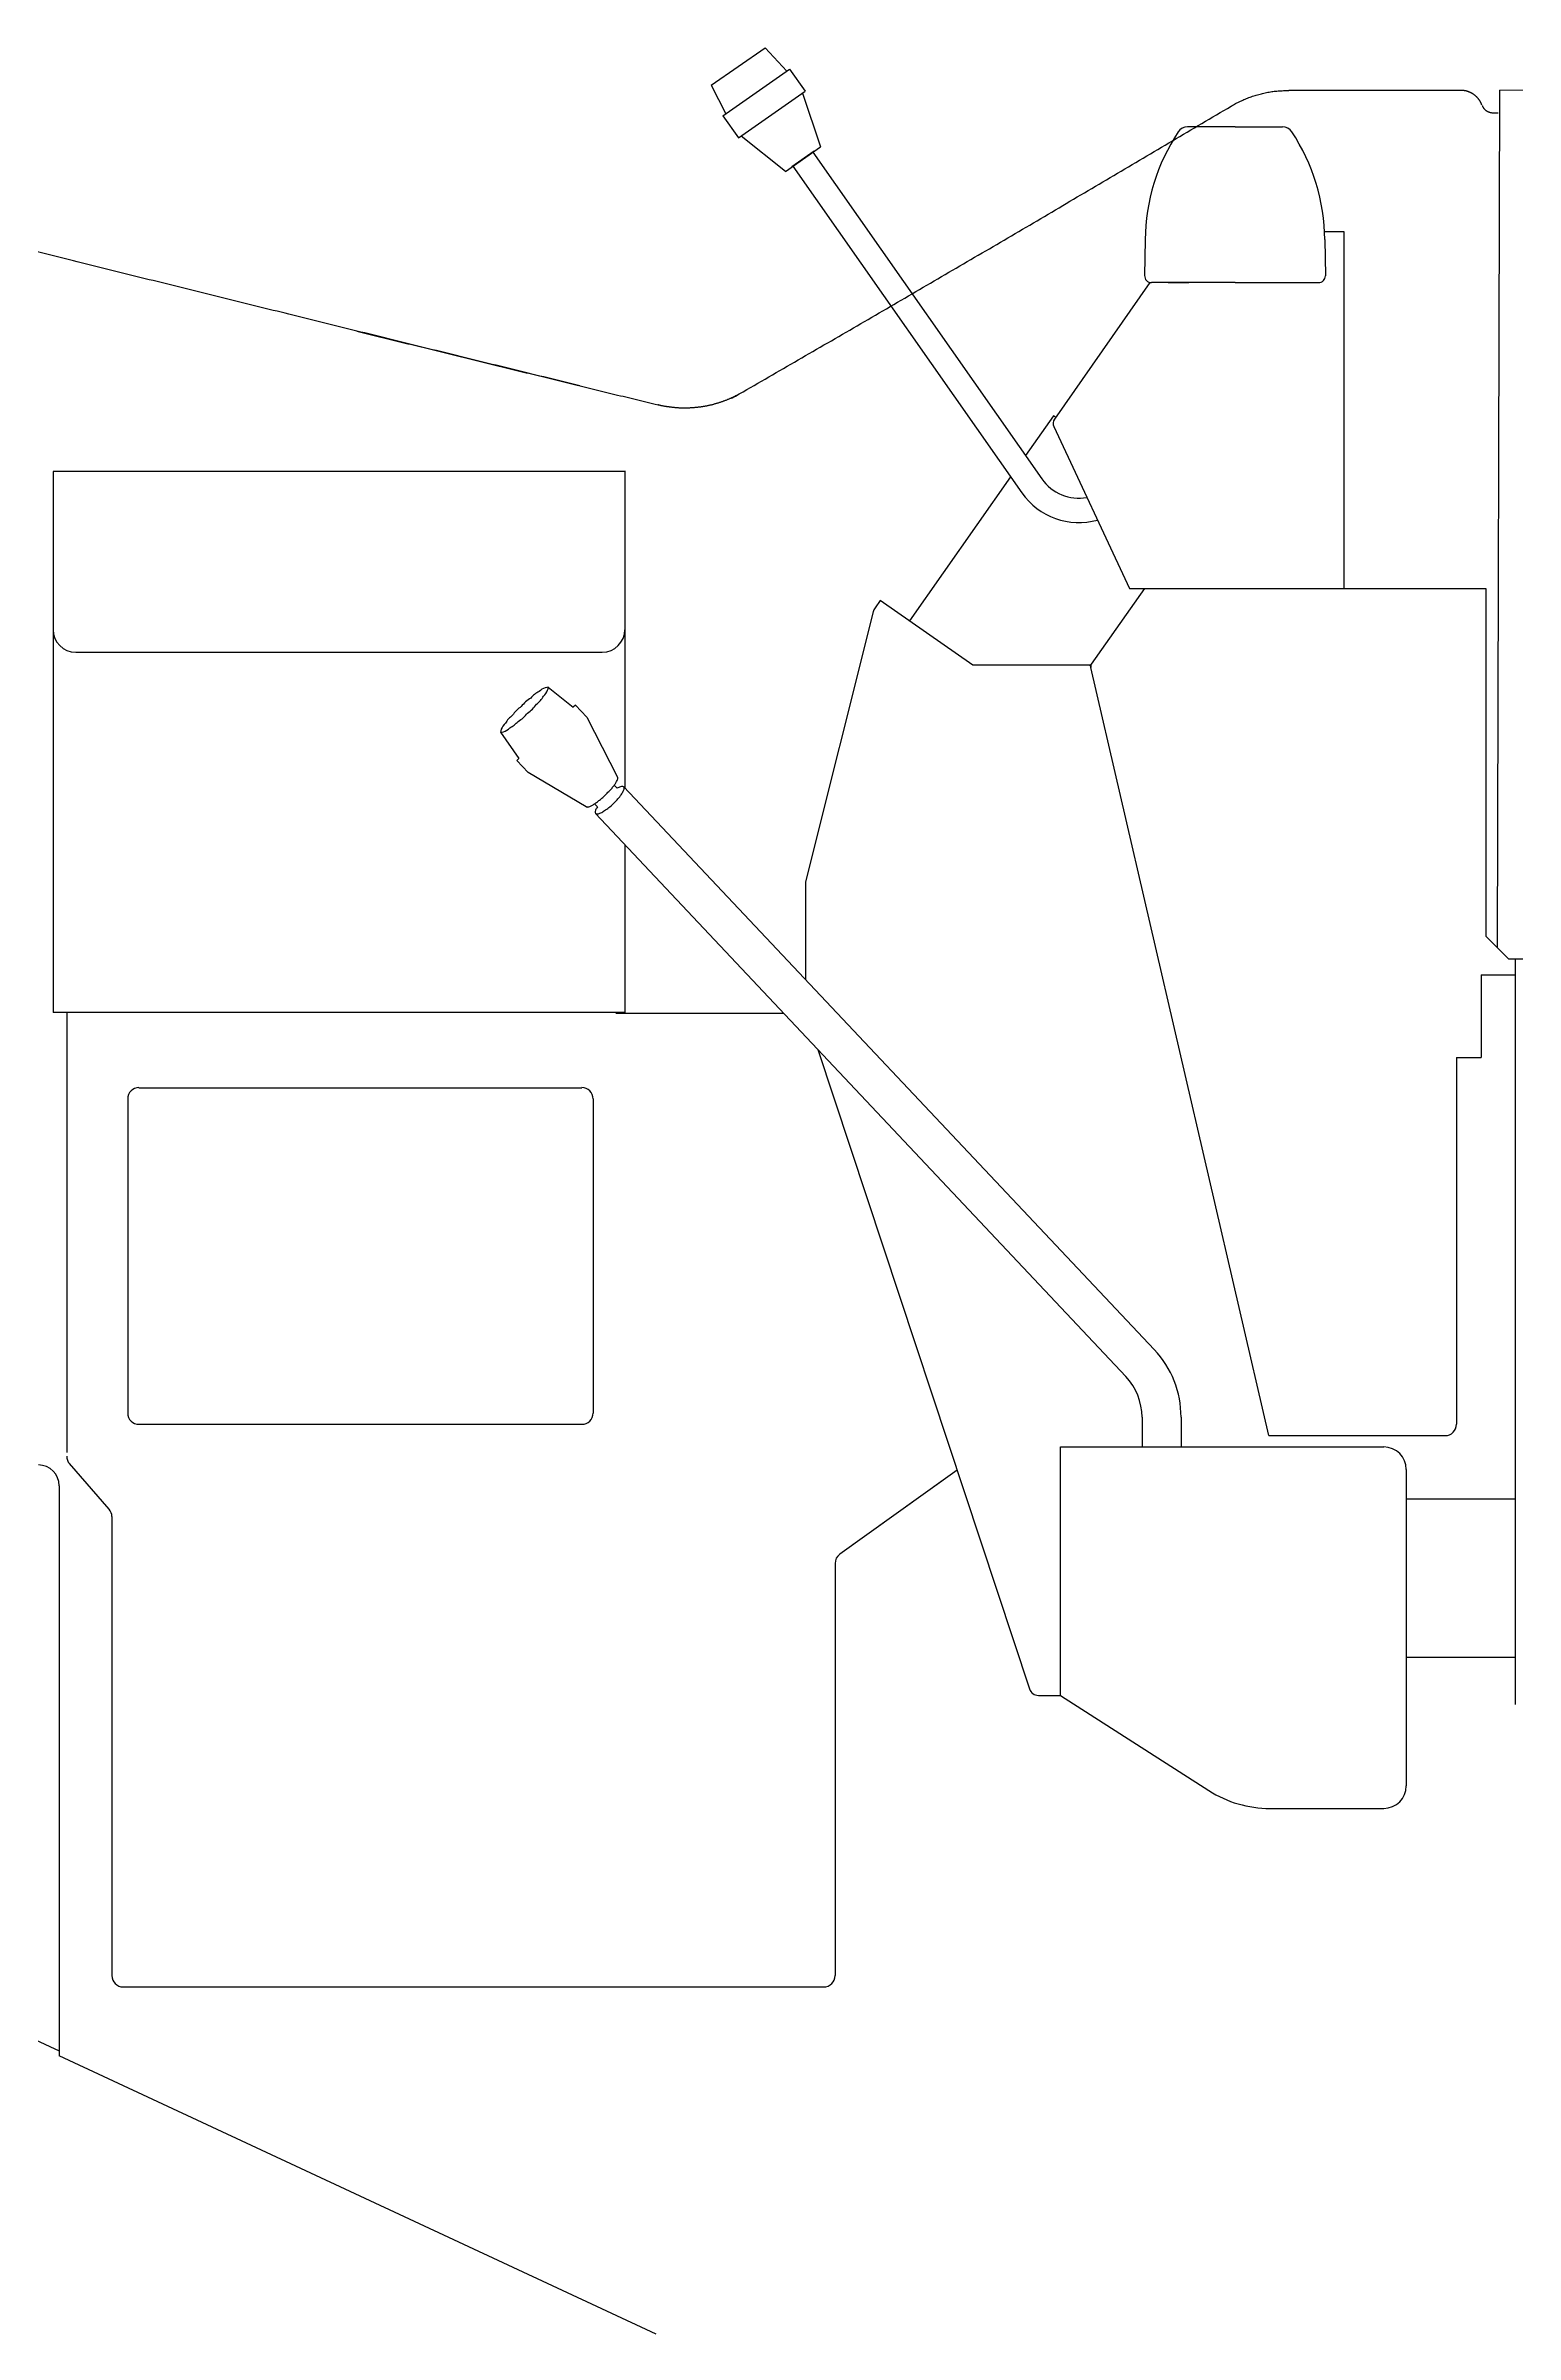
# Model space of a CAD drawing. Header units: millimetres. Extents: x 13669 to 217197, y -88248 to 24578.
# Drawn here: x 89097 to 89746, y -27763 to -26753 of the extents above; entities that cross this region are included whole.
import ezdxf

# ---------------------------------------------------------------- set-up
doc = ezdxf.new("R2010")
doc.units = ezdxf.units.MM
doc.layers.add('1', color=7, linetype='Continuous')
doc.styles.get("Standard").update_dxf_attribs({"font": 'arial.ttf'})
doc.dimstyles.new('DIMSTYLE1', dxfattribs={"dimtxt": 3.2, "dimasz": 1, "dimexe": 2.54, "dimexo": 0, "dimgap": 1.6, "dimtad": 1, "dimdec": 4, "dimzin": 0, "dimdsep": 46, "dimtxsty": 'Standard', "dimsah": 1, "dimcen": 0.09, "dimadec": 0, "dimazin": 0, "dimtfac": 1, "dimtdec": 4, "dimtmove": 0, "dimatfit": 3, "dimfxl": 1, "dimtvp": 1, "dimtolj": 1, "dimtzin": 0, "dimarcsym": 0})

# ---------------------------------------------------------------- blocks, each defined once
blk = doc.blocks.new('*D282')
at = {"color": 0, "linetype": 'Continuous', "lineweight": -2, "transparency": 16777216}
for p, q in [((87860.8, -26673.7), (87860.8, -25894.9)), ((92837.5, -25897.4), (87861.8, -25897.4)), ((92838.5, -27153.3), (92838.5, -25894.9))]:
    blk.add_line(p, q, dxfattribs=at)
at = {"color": 0, "linetype": 'Continuous', "transparency": 16777216}
for points in [[(87861.8, -25897.2), (87861.8, -25897.6), (87860.8, -25897.4)], [(92837.5, -25897.2), (92837.5, -25897.6), (92838.5, -25897.4)]]:
    blk.add_solid(points, dxfattribs=at)
at = {"layer": 'Defpoints', "color": 0, "linetype": 'Continuous', "transparency": 16777216}
for p in [(87860.8, -25897.4), (87860.8, -26676.2), (92838.5, -27155.9)]:
    blk.add_point(p, dxfattribs=at)
at = {"color": 0, "linetype": 'Continuous', "transparency": 16777216, "insert": (90349.6, -25894.2), "char_height": 3.2, "attachment_point": 5}
blk.add_mtext('\\A1;4980', dxfattribs=at)
blk = doc.blocks.new('*D283')
at = {"color": 0, "linetype": 'Continuous', "lineweight": -2, "transparency": 16777216}
for p, q in [((88657, -27381.9), (88657, -28437.6)), ((92838.5, -27519.6), (92838.5, -28437.6)), ((92837.5, -28435.1), (88658, -28435.1))]:
    blk.add_line(p, q, dxfattribs=at)
at = {"color": 0, "linetype": 'Continuous', "transparency": 16777216}
for points in [[(88658, -28434.9), (88658, -28435.2), (88657, -28435.1)], [(92837.5, -28434.9), (92837.5, -28435.2), (92838.5, -28435.1)]]:
    blk.add_solid(points, dxfattribs=at)
at = {"layer": 'Defpoints', "color": 0, "linetype": 'Continuous', "transparency": 16777216}
for p in [(88657, -27379.4), (92838.5, -27517.1), (88657, -28435.1)]:
    blk.add_point(p, dxfattribs=at)
at = {"color": 0, "linetype": 'Continuous', "transparency": 16777216, "insert": (90747.7, -28431.8), "char_height": 3.2, "attachment_point": 5}
blk.add_mtext('\\A1;4190', dxfattribs=at)

msp = doc.modelspace()

# ---------------------------------------------------------------- linework, layer by layer
at = {"color": 3, "linetype": 'Continuous'}
for p, q in [((89738.6125119, -26772.2277368), (90476.7627394, -26764.5586698)), ((89721.4783992, -26772.3544068), (89645.4975569, -26772.3544068)), ((89722.6404331, -26772.4487849), (89721.4795886, -26772.3602349)), ((89738.6125119, -26772.2277368), (89737.5320533, -27150.8871)), ((89735.5833738, -26782.2233694), (89738.0454108, -26782.2233694))]:
    msp.add_line(p, q, dxfattribs=at)
at = {"color": 7, "linetype": 'Continuous'}
for p, q in [((89621.7948583, -26788.4109233), (89600.8722335, -26788.4109233)), ((89621.7948583, -26788.4109233), (89642.7174831, -26788.4109233)), ((89582.111364, -26838.2791541), (89581.8991882, -26854.2214403)), ((89661.4783526, -26838.2791541), (89661.6905285, -26854.2214403)), ((89621.7948583, -26857.2544713), (89584.8921195, -26857.2544713)), ((89592.2432116, -26857.2544713), (89601.4598701, -26857.2544713)), ((89621.7948583, -26857.2544713), (89658.6975971, -26857.2544713)), ((89642.1298406, -26857.2544713), (89651.346499, -26857.2544713)), ((89745.5136902, -27155.875702), (90030.8676123, -27155.875702)), ((89745.5136902, -27155.875702), (89745.5136902, -27485.127603))]:
    msp.add_line(p, q, dxfattribs=at)
at = {"linetype": 'Continuous'}
for p, q in [((89330.6091687, -27043.8178462), (89329.614589, -27044.7302926)), ((89304.6831683, -27068.2425784), (89305.6636723, -27067.3188513))]:
    msp.add_line(p, q, dxfattribs=at)
at = {"color": 7, "linetype": 'Continuous'}
for centre, radius, start, end in [((89600.8722335, -26793.3995862), 4.9886629, 90, 146.6895899995), ((89642.7174831, -26793.3995862), 4.9886629, 33.310406, 90), ((89670.9673352, -26839.4617425), 88.8638463, 146.6895600001, 179.23749), ((89572.6223814, -26839.4617425), 88.8638463, 0.76250734, 33.3104349996), ((89584.8921195, -26854.2612735), 2.9931977, 176.3388299999, 270), ((89658.6975971, -26854.2612735), 2.9931977, 270, 0.7625087501), ((89745.5139117, -27485.127603), 0.0002215, 180, 0)]:
    msp.add_arc(centre, radius, start, end, dxfattribs=at)
at = {"color": 3, "linetype": 'Continuous'}
for points, start_tangent, end_tangent in [([(89399.696579, -26908.2710434), (89412.7023718, -26900.7602596), (89425.7063625, -26893.2463623), (89438.7067493, -26885.7262379), (89451.70173, -26878.1967728), (89464.6896905, -26870.6551809), (89477.6702932, -26863.1009014), (89490.6437319, -26855.5343002), (89503.6102023, -26847.955746), (89516.5698999, -26840.3656075), (89529.5230204, -26832.7642536), (89542.4697685, -26825.1520681), (89555.4106805, -26817.5299817), (89568.3467072, -26809.8996084), (89581.2788258, -26802.2626057), (89594.2080132, -26794.6206309), (89607.1352465, -26786.9753413), (89620.0615028, -26779.3283944)], (0.8660309146, 0.4999904549), (0.8606399642, 0.509213955)), ([(89620.0615028, -26779.3283944), (89621.0683183, -26778.7526247), (89622.083394, -26778.1916443), (89623.1125092, -26777.6562399), (89624.155339, -26777.1473523), (89625.2106367, -26776.6644349), (89626.2771558, -26776.2069417), (89627.3536917, -26775.7743444), (89628.4395305, -26775.3663293), (89629.5342773, -26774.9827218), (89630.6375426, -26774.6233494), (89631.7489367, -26774.2880402), (89632.8680065, -26773.9770516), (89633.9941171, -26773.6918687), (89635.1266015, -26773.4341952), (89636.2647925, -26773.2057346), (89637.4080229, -26773.0081906), (89638.5556256, -26772.8432647), (89639.7069448, -26772.7109759), (89640.8613564, -26772.6065813), (89642.0182419, -26772.5245023), (89643.1769828, -26772.4591599), (89644.3369606, -26772.4049752), (89645.4975569, -26772.3563693)], (0.8644290583, 0.5027548142), (0.9992221836, 0.03943384)), ([(89730.7929871, -26778.7601039), (89730.7796739, -26778.7266269), (89730.7584652, -26778.6733387), (89730.7236912, -26778.5875074), (89730.6700071, -26778.4584244), (89730.5921072, -26778.2793962), (89730.4938153, -26778.0654497), (89730.3830628, -26777.8393704), (89730.2626877, -26777.6085084), (89730.1346675, -26777.3776265), (89730.0002708, -26777.1497553), (89729.8596836, -26776.9252806), (89729.7130003, -26776.7043654), (89729.5603157, -26776.4871725), (89729.4017383, -26776.2738778), (89729.2374049, -26776.0646839), (89729.0674558, -26775.8597966), (89728.8920312, -26775.6594214), (89728.7112713, -26775.4637641), (89728.5253166, -26775.2730295), (89728.3343129, -26775.0873767), (89728.1384134, -26774.906904), (89727.9377721, -26774.7317049), (89727.7325427, -26774.561873), (89727.5228791, -26774.3975021), (89727.3089351, -26774.2386858), (89727.0908636, -26774.0855287), (89726.8688092, -26773.9382243), (89726.6429126, -26773.7970097), (89726.4133145, -26773.662122), (89726.1801555, -26773.5337982), (89725.9435779, -26773.4122636), (89725.7037623, -26773.2974422), (89725.460929, -26773.1889458), (89725.2153003, -26773.0863715), (89724.9670983, -26772.9893163), (89724.7165455, -26772.8973772), (89724.4638557, -26772.8102413), (89724.2091344, -26772.7287839), (89723.9524101, -26772.6547203), (89723.69371, -26772.5897836), (89723.4330609, -26772.535707), (89723.1704899, -26772.4942234), (89722.9060578, -26772.4667378), (89722.6404331, -26772.4487849)], (-0.369436238, 0.9292560821), (-0.998778027, 0.049421178)), ([(89730.9181109, -26779.0857589), (89730.9237066, -26779.0964392), (89730.9300189, -26779.1087504), (89730.9377644, -26779.1243234), (89730.9476596, -26779.1447893), (89730.9604212, -26779.1717788), (89730.9767577, -26779.2068886), (89730.9971703, -26779.2508172), (89731.021937, -26779.3032997), (89731.0513252, -26779.3640237), (89731.0856021, -26779.432677), (89731.1250351, -26779.5089471), (89731.1698913, -26779.5925219), (89731.2204381, -26779.683089), (89731.2769427, -26779.7803361), (89731.3397739, -26779.8840038), (89731.4104262, -26779.9944209), (89731.4910951, -26780.1122822), (89731.5839867, -26780.2382882), (89731.6913072, -26780.3731391), (89731.8152628, -26780.5175355), (89731.9580596, -26780.6721775), (89732.1224172, -26780.8371737), (89732.3128255, -26781.010591), (89732.5341557, -26781.1900566), (89732.791279, -26781.3731978), (89733.0886129, -26781.5571541), (89733.4264403, -26781.7346227), (89733.802831, -26781.8959426), (89734.2152805, -26782.0330322), (89734.6568445, -26782.1382381), (89735.1163626, -26782.2011543), (89735.5833738, -26782.2233694)], (0.4677281215, -0.8838723915), (0.9999946862, -0.0032599981)), ([(89332.499381, -26902.7795114), (89318.4360708, -26899.3500281), (89304.3739871, -26895.9148359), (89290.3131001, -26892.4710599), (89276.251839, -26889.0193007), (89262.1885386, -26885.5603717), (89248.1215339, -26882.0950864), (89234.0491597, -26878.6242579), (89219.9701268, -26875.1485398), (89205.8845547, -26871.6679859), (89191.7928926, -26868.1825097), (89177.6955899, -26864.6920247), (89163.593096, -26861.1964444), (89149.4858579, -26857.6956857), (89135.3742931, -26854.189711), (89121.2587971, -26850.6785162), (89107.1397653, -26847.1620978), (89093.0175929, -26843.6404521), (89078.8926753, -26840.1135777), (89064.7654292, -26836.5817734), (89050.6363158, -26833.0459628), (89036.5058021, -26829.5071476), (89022.3743547, -26825.9663293), (89008.2424405, -26822.4245095)], (-0.9715775042, 0.236721679), (-0.9699923822, 0.243135309)), ([(89234.0478715, -26878.6702812), (89243.5463356, -26881.0017658), (89253.0448548, -26883.3330249), (89262.5434843, -26885.6638331), (89272.0422791, -26887.9939648), (89281.5412945, -26890.3231947), (89291.0405855, -26892.6512972), (89300.5402072, -26894.9780468), (89310.0402148, -26897.3032183), (89319.5406341, -26899.6267057), (89329.0414086, -26901.9487405), (89338.5424672, -26904.2696132), (89348.0437389, -26906.5896143), (89357.5451526, -26908.9090344), (89367.0466374, -26911.228164)], (0.971168434, -0.238394364), (0.9714840712, -0.2371048278)), ([(89401.8610307, -26907.0205189), (89401.7405025, -26907.0841412), (89401.5571307, -26907.1797875), (89401.3297525, -26907.2968324), (89401.0643521, -26907.4312005), (89400.7507935, -26907.5870461), (89400.3860832, -26907.7647382), (89399.9768709, -26907.9595669), (89399.5306163, -26908.1666659), (89399.055011, -26908.3813439), (89398.5567537, -26908.5996873), (89398.0413083, -26908.8187281), (89397.5134916, -26909.0358737), (89396.9758484, -26909.2497951), (89396.4303589, -26909.459477), (89395.8788283, -26909.6639984), (89395.3221652, -26909.862919), (89394.7609929, -26910.0559521), (89394.1959342, -26910.2428111), (89393.6275617, -26910.4232346), (89393.0561809, -26910.5970945), (89392.4820085, -26910.7643071), (89391.9052613, -26910.9247889), (89391.3261562, -26911.0784561), (89390.7448901, -26911.2252335), (89390.1615997, -26911.3650717), (89389.5764105, -26911.4979262), (89388.9894479, -26911.6237523), (89388.4008374, -26911.7425056), (89387.8107004, -26911.8541491), (89387.2191391, -26911.9586849), (89386.626249, -26912.0561274), (89386.0321261, -26912.146491), (89385.4368662, -26912.22979), (89384.8405652, -26912.3060364), (89384.2433238, -26912.375176), (89383.6452477, -26912.4370852), (89383.0464428, -26912.4916369), (89382.447015, -26912.538704), (89381.8470703, -26912.5781595), (89381.2467091, -26912.6099226), (89380.6459913, -26912.6342554), (89380.0449586, -26912.6515737), (89379.4436526, -26912.6622942), (89378.842115, -26912.6668335), (89378.2403872, -26912.6656082), (89377.6385431, -26912.6587549), (89377.0368033, -26912.6451271), (89376.4354309, -26912.623211), (89375.8346886, -26912.5914925), (89375.2348393, -26912.5484577), (89374.6361459, -26912.4925926), (89374.0387108, -26912.423818), (89373.4419868, -26912.3478557)], (-0.883441413, -0.4685416414), (-0.9912186696, 0.1322329344)), ([(89373.4419868, -26912.3478557), (89373.0606736, -26912.3051277), (89372.6794119, -26912.2618682), (89372.2982531, -26912.2175457), (89371.9172484, -26912.1716285), (89371.5364495, -26912.1235853), (89371.1559076, -26912.0728845), (89370.7756787, -26912.0190062), (89370.3958699, -26911.9615633), (89370.0166212, -26911.9002543), (89369.6380733, -26911.8347789), (89369.2603668, -26911.7648367), (89368.883642, -26911.6901277), (89368.5080398, -26911.6103514), (89368.1337005, -26911.5252075), (89367.7607649, -26911.4343959), (89367.3893729, -26911.3376182), (89367.0192814, -26911.2359545)], (-0.9938576072, 0.1106664207), (-0.9625140524, 0.2712318178))]:
    msp.add_spline(points, degree=3, dxfattribs=dict(at, start_tangent=start_tangent, end_tangent=end_tangent))
at = {"layer": '1', "color": 7, "linetype": 'Continuous'}
for p, q in [((89390.5827923, -26770.1155437), (89414.2842482, -26753.5196995)), ((89390.5827923, -26770.1157832), (89414.2842482, -26753.5198193)), ((89414.2856849, -26753.5218546), (89423.9325215, -26763.8195321)), ((89395.7338459, -26783.5606283), (89425.1564998, -26762.9586884)), ((89425.152908, -26762.9601252), (89432.0197823, -26772.7675168)), ((89390.584229, -26770.1178185), (89396.9615359, -26782.7042146)), ((89402.6015583, -26793.3682594), (89432.0242122, -26772.7661998)), ((89430.8002339, -26773.6272829), (89438.8130239, -26797.2480422)), ((89395.7295357, -26783.5619453), (89402.5971284, -26793.3694567)), ((89423.285033, -26808.1216109), (89403.8292483, -26792.5123246)), ((89423.2828779, -26808.1188571), (89438.8114675, -26797.2456477)), ((89435.9505692, -26799.247618), (89426.1430578, -26806.1148515)), ((89435.459565, -26799.5912371), (89536.5230875, -26943.9255021)), ((89426.6326252, -26805.771831), (89527.696866, -26950.1060961)), ((89661.3537964, -26834.6057828), (89669.7861131, -26834.6057828)), ((89669.7861131, -26834.6057828), (89669.7861131, -26992.2475651)), ((89584.232808, -26857.2544713), (89542.0315289, -26917.5256187)), ((89541.6157139, -26916.0320131), (89529.3038539, -26933.6151336)), ((89542.5964052, -26916.7186526), (89541.6157139, -26916.0320131)), ((89541.7472949, -26920.8108327), (89575.2095683, -26992.2475651)), ((89099.9808959, -26940.6648324), (89099.9808959, -27010.5060707)), ((89352.4070706, -26940.6648324), (89099.9808959, -26940.6648324)), ((89352.4070706, -26940.3656323), (89352.4070706, -26955.3316205)), ((89352.4070706, -26940.6648324), (89352.4070706, -27010.5060707)), ((89099.9808959, -26942.6603374), (89099.9808959, -27179.6217375)), ((89352.4070706, -26942.4608707), (89352.4070706, -27080.341203)), ((89522.7269606, -26943.0085061), (89478.1520219, -27006.6695097)), ((89465.1832149, -26997.5889862), (89462.8506758, -27000.9202954)), ((89506.048145, -27026.2023992), (89465.1832149, -26997.5889862)), ((89581.7813133, -26992.2475651), (89558.2383772, -27025.7780835)), ((89575.2095683, -26992.2475651), (89732.543171, -26992.2475651)), ((89732.543171, -26992.2475651), (89732.543171, -27145.8983375)), ((89462.0979465, -27002.5697868), (89432.225834, -27121.853023)), ((89109.9580617, -27020.483476), (89342.4299048, -27020.483476)), ((89557.4220723, -27026.2023992), (89506.0246783, -27026.2023992)), ((89557.940973, -27026.2023992), (89557.4220723, -27026.2023992)), ((89558.1616316, -27027.1572292), (89557.940973, -27026.2023992)), ((89558.1616316, -27027.1572292), (89557.940973, -27026.2023992)), ((89558.061539, -27026.7229761), (89558.1060778, -27026.7126795)), ((89636.7608465, -27366.3972702), (89558.1616316, -27027.1572292)), ((89558.285071, -27025.7910141), (89558.2478357, -27025.7646739)), ((89318.597706, -27035.9426235), (89329.614589, -27044.7302926)), ((89335.6509889, -27049.1692796), (89330.6091687, -27043.8178462)), ((89335.6509889, -27049.1692796), (89349.1756145, -27075.6737303)), ((89297.5378069, -27055.7834531), (89305.6638595, -27067.3191171)), ((89309.7259014, -27073.5951278), (89304.6831683, -27068.2425784)), ((89335.3773325, -27088.6734271), (89309.7259014, -27073.5951278)), ((89348.9793092, -27080.5581575), (89347.6914673, -27079.1913362)), ((89586.1468322, -27328.4417282), (89351.9759305, -27079.8833635)), ((89340.2646052, -27088.7682786), (89338.9770717, -27087.4014379)), ((89573.5835436, -27340.2781487), (89339.4126419, -27091.7195445)), ((89352.4070706, -27105.5126781), (89352.4070706, -27179.6217375)), ((89432.225834, -27121.853023), (89432.225834, -27165.0636622)), ((89742.5209355, -27155.8758625), (89732.543171, -27145.8983375)), ((89730.5481449, -27162.8598307), (89730.5481449, -27199.476695)), ((89730.5481449, -27162.8598307), (89745.5112597, -27162.8598307)), ((89742.5209355, -27155.8758625), (89808.9222714, -27155.8758625)), ((89352.4070706, -27179.6217375), (89099.9808959, -27179.6217375)), ((89105.9672912, -27179.6217375), (89105.9672912, -27373.8607487)), ((89348.4163001, -27179.8214436), (89422.4147308, -27179.8214436)), ((89105.9672912, -27192.7918071), (89105.9672912, -27311.1039302)), ((89437.5429503, -27195.8789911), (89531.0474514, -27478.2633627)), ((89719.5728076, -27199.476695), (89719.5728076, -27361.4085676)), ((89719.5728076, -27199.476695), (89730.5481449, -27199.476695)), ((89137.895012, -27212.7466176), (89333.4503119, -27212.7466176)), ((89132.9063494, -27217.7350808), (89132.9060699, -27356.4201044)), ((89338.439254, -27217.7350808), (89338.439254, -27356.4201044)), ((89137.895012, -27361.4085676), (89333.4503119, -27361.4085676)), ((89580.7384833, -27358.3059387), (89580.7384833, -27371.3858532)), ((89597.9990568, -27358.3059387), (89597.9990568, -27371.3858532)), ((89544.7704245, -27371.3858532), (89687.4457397, -27371.3858532)), ((89544.7704245, -27481.1364732), (89544.7704245, -27371.3858532)), ((89636.7608465, -27366.3972702), (89714.5839852, -27366.3972702)), ((89124.6975247, -27398.9123762), (89107.1913893, -27378.7802486)), ((89499.0634584, -27381.6703605), (89447.2788644, -27418.7822997)), ((89494.013934, -27385.2891365), (89447.2788644, -27418.7822997)), ((89697.4235042, -27381.3632584), (89697.4235042, -27521.0457352)), ((89102.6745343, -27388.5320865), (89102.6745343, -27640.3189775)), ((89697.4235042, -27394.3337416), (89745.5136902, -27394.3337416)), ((89125.9222215, -27402.1858569), (89125.9222215, -27604.8555086)), ((89445.1961975, -27422.8371247), (89445.1961975, -27604.8555086)), ((89445.1961975, -27422.8371247), (89445.1961975, -27604.8555086)), ((88662.4604076, -27432.8419477), (89102.6745343, -27638.1170604)), ((89697.4235042, -27464.17498), (89745.5136902, -27464.17498)), ((89535.0257703, -27481.1364732), (89544.7704245, -27481.1364732)), ((89544.7704245, -27481.1364732), (89610.2875699, -27523.1349872)), ((89637.2101854, -27531.0231405), (89687.4457397, -27531.0231405)), ((89130.9104452, -27609.8439718), (89440.2079738, -27609.8439718)), ((89230.6841389, -27609.8439718), (89440.2079738, -27609.8439718)), ((89366.224988, -27763.2144611), (89102.6745343, -27640.3189775))]:
    msp.add_line(p, q, dxfattribs=at)
msp.add_lwpolyline([(89318.5944734, -27035.9396303, 0.098491403), (89317.2692052, -27036.1389772, 0.098491403), (89314.5427613, -27037.8182808, 0.098491403), (89310.8298792, -27040.7218023, 0.098491403), (89306.6961535, -27044.4076259, 0.098491403), (89302.7706347, -27048.3145869, 0.098491403), (89299.6510044, -27051.8478771, 0.098491403), (89297.8123429, -27054.4695591, 0.098491403), (89297.5344545, -27055.7805796, 0.098491403), (89298.8596029, -27055.5812327, 0.098491403), (89301.5861665, -27053.901929, 0.098491403), (89305.2990486, -27050.9984076, 0.098491403), (89309.4327743, -27047.3124643, 0.098491403), (89313.3582931, -27043.4055033, 0.098491403), (89316.4778037, -27039.8722131, 0.098491403), (89318.3165849, -27037.2505311, 0.098491403)], format="xyb", close=True, dxfattribs=at)
for points in [[(89335.3778114, -27088.6734271, 0.049056558), (89335.7796183, -27088.828834, 0.049056558), (89336.4303395, -27088.7289809, 0.049056558), (89337.3049518, -27088.3779387, 0.049056558), (89338.3699315, -27087.7888774, 0.049056558), (89339.5845711, -27086.984665, 0.049056558), (89340.9021767, -27085.9958323, 0.049056558), (89342.2724626, -27084.8605722, 0.049056558), (89343.6426288, -27083.6221068, 0.049056558), (89344.9604738, -27082.3279679, 0.049056558), (89346.1752332, -27081.0278425, 0.049056558), (89347.2405721, -27079.7715376, 0.049056558), (89348.1155436, -27078.607064, 0.049056558), (89348.7666239, -27077.5791999, 0.049056558), (89349.1689097, -27076.7273359, 0.049056558), (89349.306956, -27076.0839181, 0.049056558), (89349.1754947, -27075.6737303, -1)], [(89340.2646256, -27088.7682516, 0.07435722), (89339.4805276, -27090.2061838, 0.07435722), (89339.2401139, -27091.2587118, 0.07435722), (89339.5644568, -27091.8338847, 0.07435722), (89340.425061, -27091.8811772, 0.07435722), (89341.7466177, -27091.3965186, 0.07435722), (89343.413709, -27090.4222927, 0.07435722), (89345.2802671, -27089.0438653, 0.07435722), (89347.1829829, -27087.3816828, 0.07435722), (89348.9555546, -27085.5812145, 0.07435722), (89350.4426949, -27083.8001422, 0.07435722), (89351.5143794, -27082.1941121, 0.07435722), (89352.0769808, -27080.9036847, 0.07435722), (89352.0809318, -27080.0417635, 0.07435722), (89351.5262324, -27079.6838968, 0.07435722), (89350.4612527, -27079.8612138, 0.07435722), (89348.979141, -27080.5582697, -1)]]:
    msp.add_lwpolyline(points, format="xyb", dxfattribs=at)
for centre, radius, start, end in [((89544.7287592, -26919.4140869), 3.2925175, 145.0022500001, 205.10044), ((89552.8694187, -26932.4799933), 30.7301616, 215.0002200002, 285.5042700001), ((89552.8694187, -26932.4799933), 19.9546501, 214.9992399997, 280.2264000003), ((89466.9369893, -27003.7817924), 4.9886627, 144.9986999999, 165.9393299999), ((89109.9580617, -27010.5060707), 9.9773252, 180, 270), ((89342.4299048, -27010.5060707), 9.9773252, 270, 0), ((89557.4220723, -27025.2045868), 0.9977326, 270, 324.9099800002), ((89560.3005706, -27026.6616754), 2.1950117, 144.9345500002, 193.0417900002), ((89137.895012, -27217.7350808), 4.9886627, 90, 180), ((89333.4503119, -27217.7350808), 4.9886627, 0, 90), ((89554.4479114, -27358.3059387), 43.5510257, 0, 43.2929269996), ((89554.4479114, -27358.3059387), 26.2902534, 0, 43.2925379995), ((89137.895012, -27356.4201044), 4.9886627, 180, 270), ((89333.4503119, -27356.4201044), 4.9886627, 270, 0), ((89714.5839852, -27361.4085676), 4.9886627, 270, 0), ((89110.9562333, -27375.5067679), 4.9886627, 180, 221.00592), ((89687.4457397, -27381.3632584), 9.9773252, 0, 90), ((89093.4954747, -27388.5470525), 9.1791392, 0, 90), ((89120.9332794, -27402.1858569), 4.9886627, 0, 41.0114279998), ((89450.1850199, -27422.8371247), 4.9886627, 125.6306099999, 180), ((89450.1850199, -27422.8371247), 4.9886627, 125.6306099999, 180), ((89535.0257703, -27476.9461163), 4.1904766, 198.31963, 270), ((89637.2101854, -27481.1364732), 49.8866254, 237.3385099999, 270), ((89687.4457397, -27521.0457352), 9.9773252, 270, 0), ((89130.9104452, -27604.8555086), 4.9886627, 180, 270), ((89440.2079738, -27604.8555086), 4.9886627, 270, 0), ((89440.2079738, -27604.8555086), 4.9886627, 270, 0)]:
    msp.add_arc(centre, radius, start, end, dxfattribs=at)

# ---------------------------------------------------------------- dimensions: what is measured, and where the dimension line sits
at = {"linetype": 'Continuous'}
for base, p1, p2, text, override, picture, middle in [((87860.7969964, -25897.4064409), (92838.484933, -27155.875702), (87860.7969964, -26676.2113291), '4980', {"dimexo": 2.54, "dimlfac": 1, "dimtofl": 0, "dimtmove": 2}, '*D282', (90349.6409647, -25894.1726073)), ((88656.987645, -28435.0624712), (92838.484933, -27517.0548956), (88656.987645, -27379.3677534), '4190', {"dimexo": 2.54, "dimlfac": 12, "dimtofl": 0, "dimtmove": 2}, '*D283', (90747.736289, -28431.8286376))]:
    dim = msp.add_linear_dim(base=base, p1=p1, p2=p2, text=text, dimstyle='DIMSTYLE1', override=override, dxfattribs=at)
    dim.commit()
    dim.dimension.update_dxf_attribs({"geometry": picture, "text_midpoint": middle})

doc.saveas('drawing.dxf')
